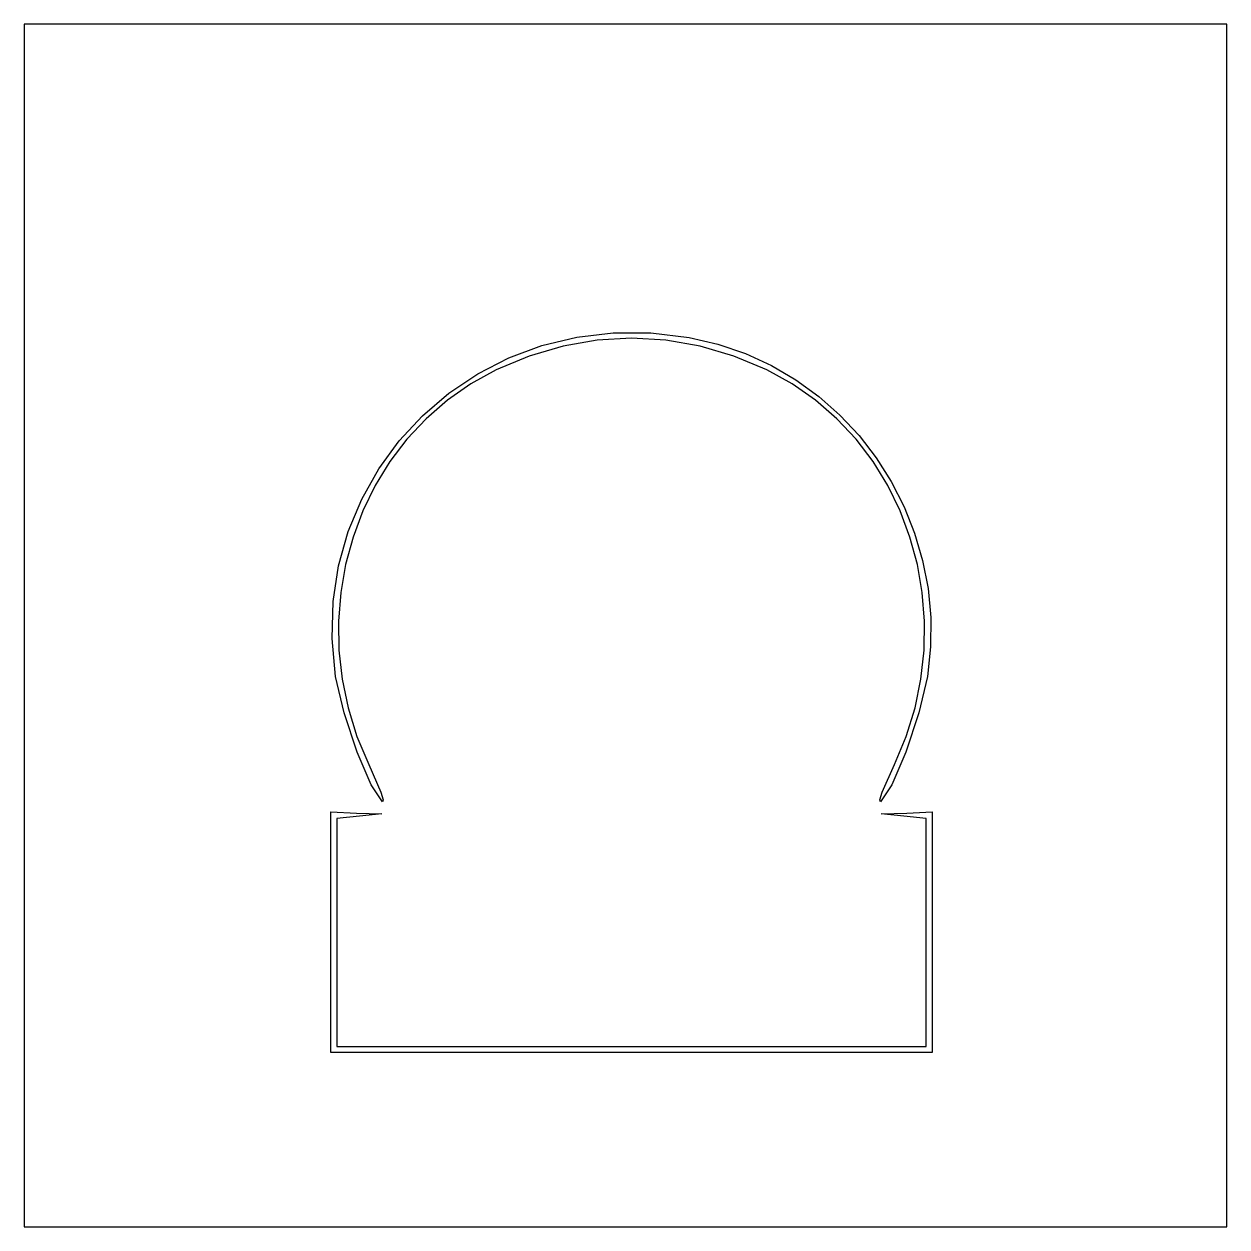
# Model space of a CAD drawing. Extents: x 0 to 70.6, y 0 to 70.6.
import ezdxf

# ---------------------------------------------------------------- set-up
doc = ezdxf.new("R2010")
doc.units = 0

msp = doc.modelspace()

# ---------------------------------------------------------------- linework, layer by layer
at = {"layer": 'Layer 1'}
for p, q in [((35.2778, 70.5556), (0, 70.5556)), ((0, 70.5556), (0, 35.2778)), ((70.5556, 70.5556), (35.2778, 70.5556)), ((70.5556, 35.2778), (70.5556, 70.5556)), ((32.423161, 52.198919), (34.554809, 52.453918)), ((34.554809, 52.453918), (36.757975, 52.451257)), ((36.757975, 52.451257), (39.017158, 52.1759)), ((28.436436, 50.976095), (30.378536, 51.701298)), ((31.612179, 51.659906), (29.634002, 51.081128)), ((30.378536, 51.701298), (32.423161, 52.198919)), ((33.615157, 52.007172), (31.612179, 51.659906)), ((35.630537, 52.122928), (33.615157, 52.007172)), ((37.645915, 52.007172), (35.630537, 52.122928)), ((39.648891, 51.659906), (37.645915, 52.007172)), ((39.017158, 52.1759), (39.0172, 52.1759)), ((39.0172, 52.1759), (40.701517, 51.781918)), ((41.627062, 51.081128), (39.648891, 51.659906)), ((40.701517, 51.781918), (42.310232, 51.228358)), ((26.612364, 50.038346), (28.436436, 50.976095)), ((29.634002, 51.081128), (27.693029, 50.27084)), ((43.568029, 50.27084), (41.627062, 51.081128)), ((42.310232, 51.228358), (43.836367, 50.525142)), ((27.693029, 50.27084), (26.20292, 49.454774)), ((45.058137, 49.454777), (43.568029, 50.27084)), ((43.836367, 50.525142), (45.272947, 49.682193)), ((26.20292, 49.454774), (24.830839, 48.496546)), ((24.921823, 48.903089), (26.612364, 50.038346)), ((46.430215, 48.496551), (45.058137, 49.454777)), ((45.272947, 49.682193), (46.612995, 48.709433)), ((23.380317, 47.585363), (24.921823, 48.903089)), ((46.612995, 48.709433), (47.849535, 47.616783)), ((24.830839, 48.496546), (23.580715, 47.408609)), ((47.680337, 47.408618), (46.430215, 48.496551)), ((22.003347, 46.100205), (23.380317, 47.585363)), ((23.580715, 47.408609), (22.456475, 46.203419)), ((48.804575, 46.203431), (47.680337, 47.408618)), ((47.849535, 47.616783), (48.975591, 46.414166)), ((20.806418, 44.462653), (22.003347, 46.100205)), ((22.456475, 46.203419), (21.462046, 44.893428)), ((49.799003, 44.893444), (48.804575, 46.203431)), ((48.975591, 46.414166), (49.984186, 45.111503)), ((19.805033, 42.687746), (20.806418, 44.462653)), ((21.462046, 44.893428), (20.601356, 43.491092)), ((50.659691, 43.491112), (49.799003, 44.893444)), ((49.984186, 45.111503), (50.868344, 43.718716)), ((20.601356, 43.491092), (19.878332, 42.008864)), ((51.382713, 42.008887), (50.659691, 43.491112)), ((50.868344, 43.718716), (51.621089, 42.245728)), ((19.014693, 40.79052), (19.805033, 42.687746)), ((19.878332, 42.008864), (19.296902, 40.459199)), ((51.964142, 40.459225), (51.382713, 42.008887)), ((51.621089, 42.245728), (52.235444, 40.70246)), ((18.450903, 38.786015), (19.014693, 40.79052)), ((19.296902, 40.459199), (18.860993, 38.854551)), ((52.40005, 38.854579), (51.964142, 40.459225)), ((52.235444, 40.70246), (52.704432, 39.098835)), ((18.860993, 38.854551), (18.574533, 37.207373)), ((52.68651, 37.207403), (52.40005, 38.854579)), ((52.704432, 39.098835), (53.021079, 37.444775)), ((18.129165, 36.689268), (18.450903, 38.786015)), ((53.021079, 37.444775), (53.178406, 35.750201)), ((18.064982, 34.515317), (18.129165, 36.689268)), ((18.574533, 37.207373), (18.441449, 35.530122)), ((52.819594, 35.53015), (52.68651, 37.207403)), ((0, 35.2778), (0, 0)), ((0, 35.2778), (0, 35.2778)), ((18.441449, 35.530122), (18.465669, 33.83525)), ((52.795375, 33.835276), (52.819594, 35.53015)), ((53.178406, 35.750201), (53.169439, 34.025035)), ((70.5556, 0), (70.5556, 35.2778)), ((18.273858, 32.2792), (18.064982, 34.515317)), ((53.169439, 34.025035), (52.9872, 32.2792)), ((18.465669, 33.83525), (18.651121, 32.135211)), ((52.609925, 32.135234), (52.795375, 33.835276)), ((18.7683, 30.155369), (18.273858, 32.2792)), ((18.651121, 32.135211), (19.001731, 30.44246)), ((52.259318, 30.442478), (52.609925, 32.135234)), ((52.9872, 32.2792), (52.49276, 30.155365)), ((19.001731, 30.44246), (19.521428, 28.769452)), ((51.739625, 28.769462), (52.259318, 30.442478)), ((19.530632, 27.856249), (18.7683, 30.155369)), ((52.49276, 30.155365), (51.730429, 27.856245)), ((19.521428, 28.769452), (20.214139, 27.12864)), ((51.046919, 27.12864), (51.739625, 28.769462)), ((20.352494, 25.93416), (19.530632, 27.856249)), ((51.730429, 27.856245), (50.908566, 25.934158)), ((20.214139, 27.12864), (20.924104, 25.50586)), ((50.336954, 25.505865), (51.046919, 27.12864)), ((21.025528, 24.94142), (20.352494, 25.93416)), ((20.924104, 25.50586), (21.062459, 25.054967)), ((50.198599, 25.054971), (50.336954, 25.505865)), ((50.908566, 25.934158), (50.23553, 24.94142)), ((21.062459, 25.054967), (21.025528, 24.94142)), ((50.23553, 24.94142), (50.198599, 25.054971)), ((17.99162, 17.286184), (17.99162, 24.341744)), ((17.99162, 24.341744), (19.50857, 24.271189)), ((19.685, 24.0948), (18.34444, 23.953689)), ((19.50857, 24.271189), (20.99024, 24.235911)), ((20.99024, 24.235911), (19.68496, 24.0948)), ((19.68496, 24.0948), (19.685, 24.0948)), ((50.2708, 24.235911), (51.78775, 24.271189)), ((51.61136, 24.0948), (50.2708, 24.235911)), ((52.91664, 23.953689), (51.61136, 24.0948)), ((51.78775, 24.271189), (53.26942, 24.341744)), ((53.26942, 24.341744), (53.26942, 17.286184)), ((18.34444, 23.953689), (18.34444, 17.250909)), ((52.91664, 17.250909), (52.91664, 23.953689)), ((17.99162, 10.230624), (17.99162, 17.286184)), ((18.34444, 17.250909), (18.34444, 10.583409)), ((52.91664, 10.583409), (52.91664, 17.250909)), ((53.26942, 17.286184), (53.26942, 10.230624)), ((18.34444, 10.583409), (35.63054, 10.583409)), ((35.63054, 10.583409), (52.91664, 10.583409)), ((35.63052, 10.230624), (17.99162, 10.230624)), ((53.26942, 10.230624), (35.63052, 10.230624)), ((0, 0), (35.2778, 0)), ((35.2778, 0), (70.5556, 0))]:
    msp.add_line(p, q, dxfattribs=at)

doc.saveas('drawing.dxf')
